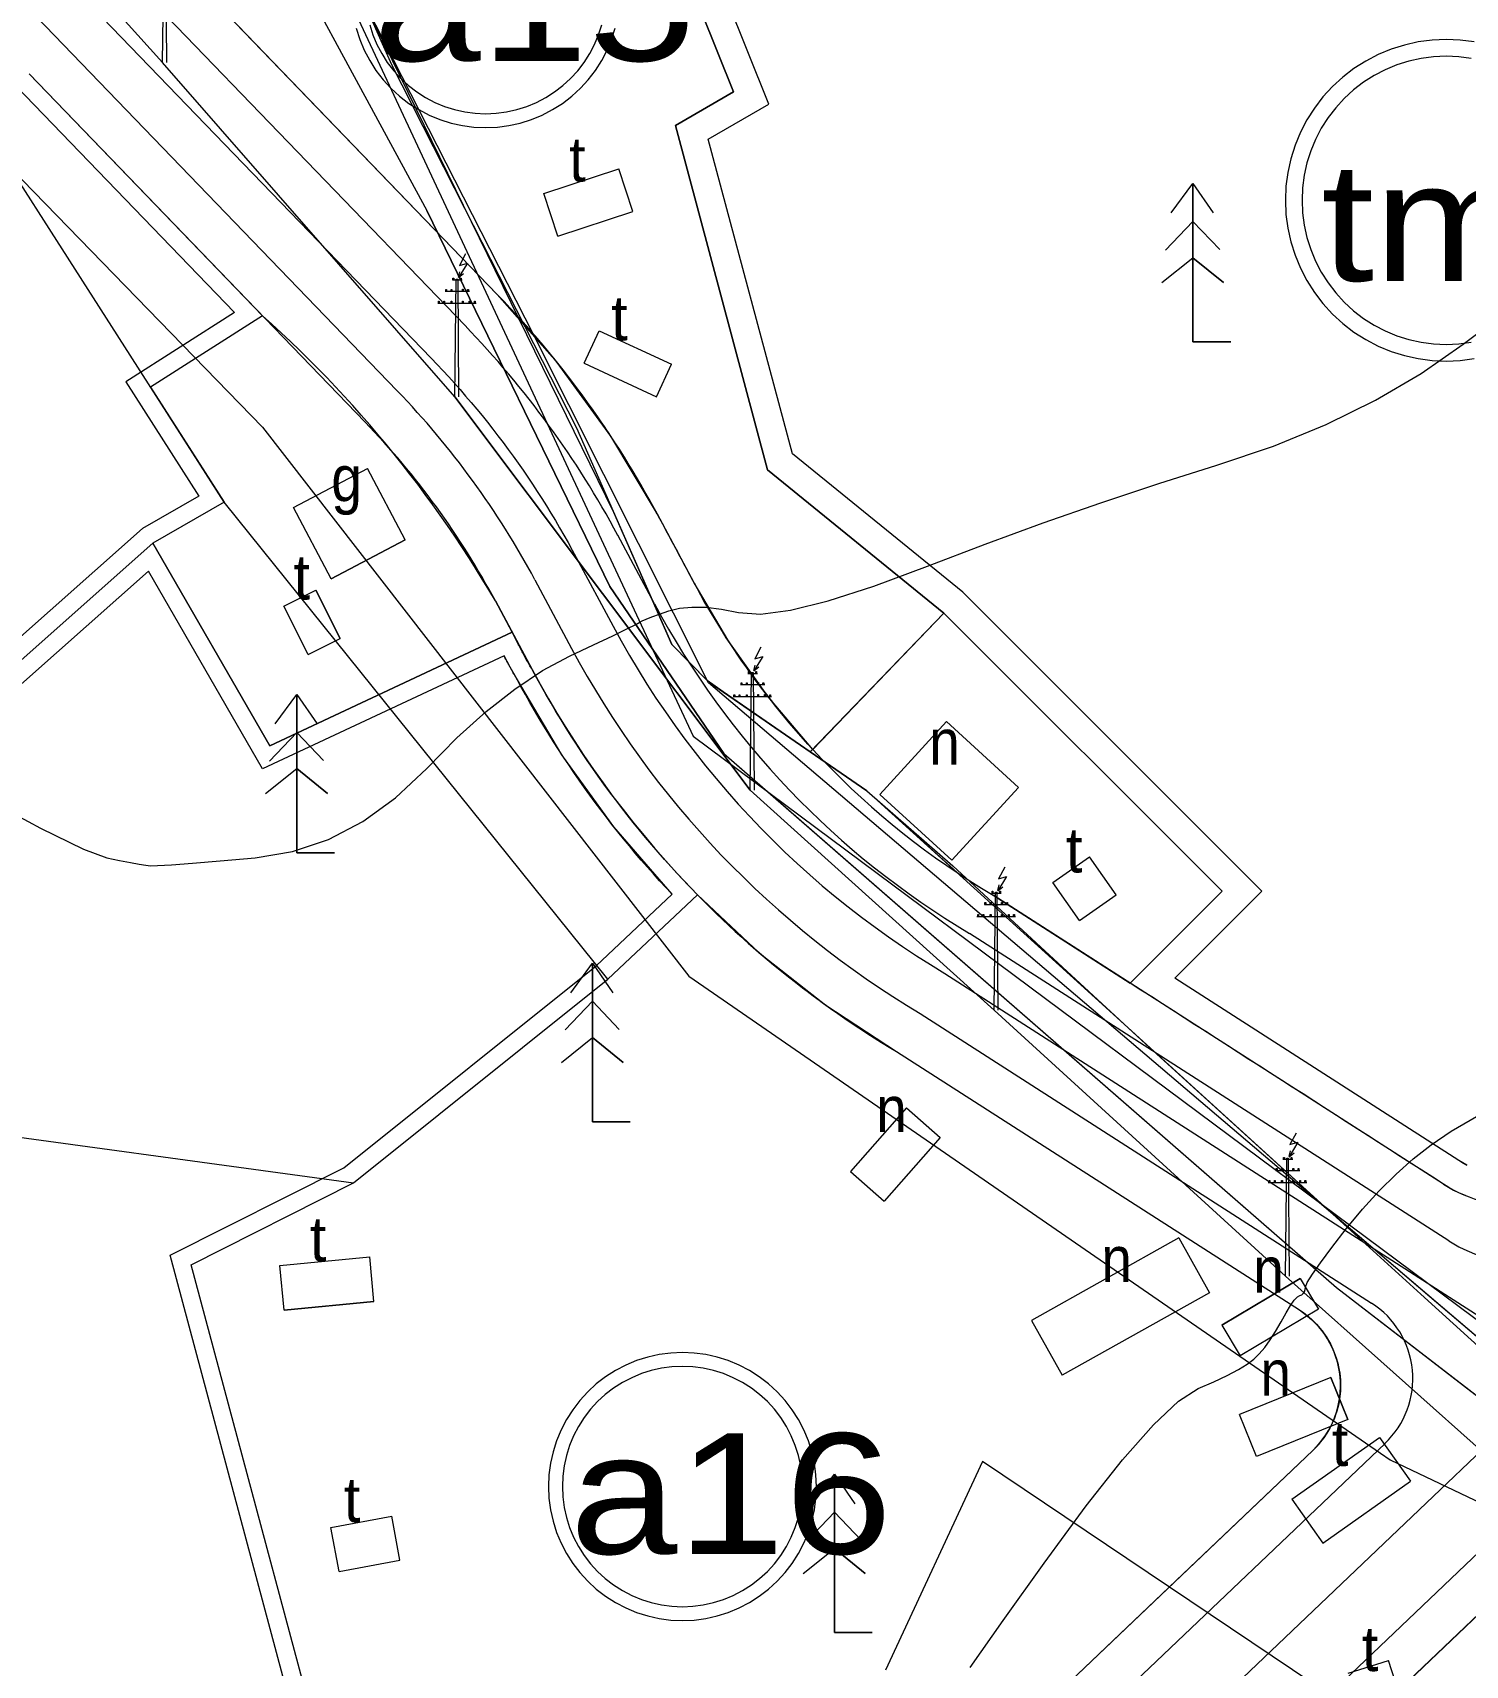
# Model space of a CAD drawing. Header units: metres. Extents: x 533049 to 537618, y 1849954 to 1852676.
# Drawn here: x 534951.5 to 535111.4, y 1851026.8 to 1851208.9 of the extents above; entities that cross this region are included whole.
import ezdxf

# ---------------------------------------------------------------- set-up
doc = ezdxf.new("R2010")
doc.units = ezdxf.units.M
doc.header["$LTSCALE"] = 2
for name, color, linetype, lineweight in [('11', 7, 'Continuous', 13), ('13', 7, 'Continuous', 13), ('20', 7, 'Continuous', 13), ('31', 7, 'Continuous', 13), ('50', 7, 'Continuous', 13), ('51', 7, 'Continuous', 13), ('52', 7, 'Continuous', 13), ('54', 7, 'Continuous', 13), ('55', 7, 'Continuous', 13), ('57', 7, 'Continuous', 13), ('6', 7, 'Continuous', 13), ('60', 7, 'Continuous', 13)]:
    doc.layers.add(name, color=color, linetype=linetype, lineweight=lineweight)

msp = doc.modelspace()

# ---------------------------------------------------------------- linework, layer by layer
at = {"layer": '11'}
for points in [[(534987.65, 1851209.41), (534988.04, 1851208.17), (534988.54, 1851206.96), (534989.14, 1851205.8), (534989.84, 1851204.7), (534990.63, 1851203.67), (534991.51, 1851202.71), (534992.48, 1851201.83), (534993.51, 1851201.03), (534994.61, 1851200.33), (534995.77, 1851199.73), (534996.97, 1851199.23), (534998.22, 1851198.84), (534999.49, 1851198.56), (535000.78, 1851198.39), (535002.08, 1851198.33), (535003.39, 1851198.39), (535004.68, 1851198.56), (535005.95, 1851198.84), (535007.2, 1851199.23), (535008.4, 1851199.73), (535009.56, 1851200.33), (535010.66, 1851201.03), (535011.69, 1851201.83), (535012.65, 1851202.71), (535013.54, 1851203.67), (535014.33, 1851204.7), (535015.03, 1851205.8), (535015.63, 1851206.96), (535016.13, 1851208.17), (535016.52, 1851209.41)], [(534989.14, 1851209.81), (534989.49, 1851208.69), (534989.94, 1851207.61), (534990.48, 1851206.58), (534991.11, 1851205.59), (534991.82, 1851204.66), (534992.61, 1851203.8), (534993.47, 1851203.01), (534994.4, 1851202.3), (534995.38, 1851201.67), (534996.42, 1851201.13), (534997.5, 1851200.68), (534998.62, 1851200.33), (534999.76, 1851200.08), (535000.92, 1851199.93), (535002.08, 1851199.88), (535003.25, 1851199.93), (535004.41, 1851200.08), (535005.55, 1851200.33), (535006.67, 1851200.68), (535007.75, 1851201.13), (535008.79, 1851201.67), (535009.77, 1851202.3), (535010.7, 1851203.01), (535011.56, 1851203.8), (535012.35, 1851204.66), (535013.06, 1851205.59), (535013.69, 1851206.58), (535014.23, 1851207.61), (535014.68, 1851208.69), (535015.03, 1851209.81)], [(535112.37, 1851207.88), (535110.82, 1851208.09), (535109.26, 1851208.16), (535107.69, 1851208.09), (535106.14, 1851207.88), (535104.61, 1851207.54), (535103.12, 1851207.07), (535101.68, 1851206.47), (535100.29, 1851205.75), (535098.97, 1851204.91), (535097.73, 1851203.96), (535096.57, 1851202.9), (535095.52, 1851201.75), (535094.56, 1851200.51), (535093.72, 1851199.19), (535093, 1851197.8), (535092.4, 1851196.35), (535091.93, 1851194.86), (535091.59, 1851193.33), (535091.39, 1851191.78), (535091.32, 1851190.22), (535091.39, 1851188.65), (535091.59, 1851187.1), (535091.93, 1851185.58), (535092.4, 1851184.08), (535093, 1851182.64), (535093.72, 1851181.25), (535094.56, 1851179.93), (535095.52, 1851178.69), (535096.57, 1851177.53), (535097.73, 1851176.48), (535098.97, 1851175.52), (535100.29, 1851174.68), (535101.68, 1851173.96), (535103.12, 1851173.36), (535104.61, 1851172.89), (535106.14, 1851172.55), (535107.69, 1851172.35), (535109.26, 1851172.28), (535110.82, 1851172.35), (535112.37, 1851172.55)], [(535112.05, 1851206.05), (535110.66, 1851206.24), (535109.26, 1851206.3), (535107.85, 1851206.24), (535106.46, 1851206.05), (535105.09, 1851205.75), (535103.76, 1851205.33), (535102.46, 1851204.79), (535101.22, 1851204.14), (535100.03, 1851203.39), (535098.92, 1851202.54), (535097.89, 1851201.59), (535096.94, 1851200.55), (535096.08, 1851199.44), (535095.33, 1851198.26), (535094.68, 1851197.01), (535094.15, 1851195.72), (535093.72, 1851194.38), (535093.42, 1851193.01), (535093.24, 1851191.62), (535093.18, 1851190.22), (535093.24, 1851188.82), (535093.42, 1851187.43), (535093.72, 1851186.06), (535094.15, 1851184.72), (535094.68, 1851183.42), (535095.33, 1851182.18), (535096.08, 1851180.99), (535096.94, 1851179.88), (535097.89, 1851178.85), (535098.92, 1851177.9), (535100.03, 1851177.04), (535101.22, 1851176.29), (535102.46, 1851175.64), (535103.76, 1851175.11), (535105.09, 1851174.68), (535106.46, 1851174.38), (535107.85, 1851174.2), (535109.26, 1851174.14), (535110.66, 1851174.2), (535112.05, 1851174.38)]]:
    msp.add_lwpolyline(points, dxfattribs=at)
for points in [[(535038.99, 1851046.71), (535038.93, 1851048.02), (535038.76, 1851049.31), (535038.48, 1851050.58), (535038.09, 1851051.83), (535037.59, 1851053.03), (535036.99, 1851054.19), (535036.28, 1851055.29), (535035.49, 1851056.32), (535034.61, 1851057.28), (535033.65, 1851058.16), (535032.61, 1851058.96), (535031.51, 1851059.66), (535030.36, 1851060.26), (535029.15, 1851060.76), (535027.91, 1851061.15), (535026.64, 1851061.43), (535025.34, 1851061.61), (535024.04, 1851061.66), (535022.74, 1851061.61), (535021.44, 1851061.43), (535020.17, 1851061.15), (535018.93, 1851060.76), (535017.72, 1851060.26), (535016.57, 1851059.66), (535015.47, 1851058.96), (535014.43, 1851058.16), (535013.47, 1851057.28), (535012.59, 1851056.32), (535011.8, 1851055.29), (535011.09, 1851054.19), (535010.49, 1851053.03), (535009.99, 1851051.83), (535009.6, 1851050.58), (535009.32, 1851049.31), (535009.15, 1851048.02), (535009.09, 1851046.71), (535009.15, 1851045.41), (535009.32, 1851044.12), (535009.6, 1851042.85), (535009.99, 1851041.6), (535010.49, 1851040.4), (535011.09, 1851039.24), (535011.8, 1851038.14), (535012.59, 1851037.11), (535013.47, 1851036.14), (535014.43, 1851035.26), (535015.47, 1851034.47), (535016.57, 1851033.77), (535017.72, 1851033.17), (535018.93, 1851032.67), (535020.17, 1851032.28), (535021.44, 1851031.99), (535022.74, 1851031.82), (535024.04, 1851031.77), (535025.34, 1851031.82), (535026.64, 1851031.99), (535027.91, 1851032.28), (535029.15, 1851032.67), (535030.36, 1851033.17), (535031.51, 1851033.77), (535032.61, 1851034.47), (535033.65, 1851035.26), (535034.61, 1851036.14), (535035.49, 1851037.11), (535036.28, 1851038.14), (535036.99, 1851039.24), (535037.59, 1851040.4), (535038.09, 1851041.6), (535038.48, 1851042.85), (535038.76, 1851044.12), (535038.93, 1851045.41)], [(535037.44, 1851046.71), (535037.39, 1851047.88), (535037.24, 1851049.04), (535036.98, 1851050.18), (535036.63, 1851051.3), (535036.19, 1851052.38), (535035.65, 1851053.41), (535035.02, 1851054.4), (535034.31, 1851055.33), (535033.52, 1851056.19), (535032.65, 1851056.98), (535031.73, 1851057.69), (535030.74, 1851058.32), (535029.7, 1851058.86), (535028.62, 1851059.31), (535027.51, 1851059.66), (535026.37, 1851059.91), (535025.21, 1851060.06), (535024.04, 1851060.11), (535022.87, 1851060.06), (535021.71, 1851059.91), (535020.57, 1851059.66), (535019.46, 1851059.31), (535018.38, 1851058.86), (535017.34, 1851058.32), (535016.35, 1851057.69), (535015.43, 1851056.98), (535014.56, 1851056.19), (535013.77, 1851055.33), (535013.06, 1851054.4), (535012.43, 1851053.41), (535011.89, 1851052.38), (535011.45, 1851051.3), (535011.1, 1851050.18), (535010.84, 1851049.04), (535010.69, 1851047.88), (535010.64, 1851046.71), (535010.69, 1851045.55), (535010.84, 1851044.39), (535011.1, 1851043.25), (535011.45, 1851042.13), (535011.89, 1851041.05), (535012.43, 1851040.01), (535013.06, 1851039.03), (535013.77, 1851038.1), (535014.56, 1851037.24), (535015.43, 1851036.45), (535016.35, 1851035.74), (535017.34, 1851035.11), (535018.38, 1851034.57), (535019.46, 1851034.12), (535020.57, 1851033.77), (535021.71, 1851033.52), (535022.87, 1851033.36), (535024.04, 1851033.31), (535025.21, 1851033.36), (535026.37, 1851033.52), (535027.51, 1851033.77), (535028.62, 1851034.12), (535029.7, 1851034.57), (535030.74, 1851035.11), (535031.73, 1851035.74), (535032.65, 1851036.45), (535033.52, 1851037.24), (535034.31, 1851038.1), (535035.02, 1851039.03), (535035.65, 1851040.01), (535036.19, 1851041.05), (535036.63, 1851042.13), (535036.98, 1851043.25), (535037.24, 1851044.39), (535037.39, 1851045.55)]]:
    msp.add_lwpolyline(points, close=True, dxfattribs=at)
at = {"layer": '13'}
for points in [[(534956.18, 1851213.87), (534996, 1851172.6), (534996.66, 1851171.91), (534997.31, 1851171.22), (534997.96, 1851170.52), (534998.59, 1851169.81), (534999.22, 1851169.1), (534999.85, 1851168.38), (535000.47, 1851167.66), (535001.08, 1851166.93), (535001.68, 1851166.19), (535002.28, 1851165.45), (535002.87, 1851164.7), (535003.45, 1851163.95), (535004.02, 1851163.19), (535004.59, 1851162.43), (535005.15, 1851161.66), (535005.7, 1851160.88), (535006.25, 1851160.1), (535006.79, 1851159.32), (535007.32, 1851158.53), (535007.84, 1851157.73), (535008.36, 1851156.93), (535008.86, 1851156.13), (535009.37, 1851155.32), (535009.86, 1851154.5), (535010.34, 1851153.68), (535010.82, 1851152.86), (535011.29, 1851152.03), (535011.75, 1851151.2), (535012.2, 1851150.36), (535016.3, 1851142.71), (535017.2, 1851141.07), (535018.13, 1851139.44), (535019.09, 1851137.84), (535020.08, 1851136.25), (535021.09, 1851134.68), (535022.14, 1851133.13), (535023.22, 1851131.6), (535024.32, 1851130.09), (535025.46, 1851128.6), (535026.62, 1851127.13), (535027.81, 1851125.69), (535029.02, 1851124.26), (535030.26, 1851122.86), (535031.53, 1851121.49), (535032.82, 1851120.14), (535034.14, 1851118.81), (535035.48, 1851117.5), (535036.85, 1851116.23), (535038.24, 1851114.97), (535039.65, 1851113.75), (535041.09, 1851112.55), (535042.55, 1851111.38), (535044.03, 1851110.23), (535045.53, 1851109.12), (535047.05, 1851108.03), (535048.59, 1851106.97), (535050.15, 1851105.94), (535051.73, 1851104.94), (535053.33, 1851103.96), (535155.56, 1851038.38)], [(534967.65, 1850912.11), (535156.65, 1851092.11)]]:
    msp.add_lwpolyline(points, dxfattribs=at)
at = {"layer": '20'}
for p, q in [((535008.58, 1851190.98), (535016.94, 1851193.71)), ((535018.49, 1851188.96), (535016.94, 1851193.71)), ((535010.13, 1851186.23), (535008.58, 1851190.98)), ((535010.13, 1851186.23), (535018.49, 1851188.96)), ((535010.13, 1851186.23), (535018.49, 1851188.96)), ((535013.06, 1851172.04), (535014.75, 1851175.67)), ((535014.75, 1851175.67), (535022.83, 1851171.92)), ((535013.06, 1851172.04), (535021.14, 1851168.29)), ((535013.06, 1851172.04), (535021.14, 1851168.29)), ((535021.14, 1851168.29), (535022.83, 1851171.92)), ((534980.65, 1851155.93), (534988.9, 1851160.3)), ((534993.11, 1851152.34), (534988.9, 1851160.3)), ((534984.86, 1851147.98), (534980.65, 1851155.93)), ((534993.11, 1851152.34), (534984.86, 1851147.98)), ((534984.86, 1851147.98), (534993.11, 1851152.34)), ((534979.56, 1851144.92), (534983.13, 1851146.71)), ((534983.13, 1851146.71), (534985.84, 1851141.32)), ((534985.84, 1851141.32), (534983.13, 1851146.71)), ((534982.26, 1851139.53), (534979.56, 1851144.92)), ((534982.26, 1851139.53), (534985.84, 1851141.32)), ((535046.07, 1851123.94), (535053.49, 1851132.06)), ((535061.54, 1851124.71), (535053.49, 1851132.06)), ((535054.12, 1851116.58), (535061.54, 1851124.71)), ((535046.07, 1851123.94), (535054.12, 1851116.58)), ((535054.12, 1851116.58), (535046.07, 1851123.94)), ((535065.37, 1851114.1), (535069.46, 1851116.97)), ((535072.44, 1851112.73), (535069.46, 1851116.97)), ((535068.34, 1851109.86), (535065.37, 1851114.1)), ((535068.34, 1851109.86), (535065.37, 1851114.1)), ((535068.34, 1851109.86), (535072.44, 1851112.73)), ((535049.06, 1851088.95), (535042.81, 1851081.88)), ((535049.06, 1851088.95), (535042.81, 1851081.88)), ((535049.06, 1851088.95), (535052.81, 1851085.64)), ((535052.81, 1851085.64), (535046.56, 1851078.57)), ((535042.81, 1851081.88), (535046.56, 1851078.57)), ((535079.44, 1851074.45), (535063, 1851065.25)), ((535079.44, 1851074.45), (535063, 1851065.25)), ((535079.44, 1851074.45), (535082.86, 1851068.34)), ((534979.12, 1851071.37), (534989.15, 1851072.33)), ((534989.62, 1851067.35), (534989.15, 1851072.33)), ((534979.6, 1851066.4), (534979.12, 1851071.37)), ((535082.86, 1851068.34), (535066.42, 1851059.14)), ((535084.22, 1851064.71), (535092.97, 1851069.93)), ((535092.97, 1851069.93), (535084.22, 1851064.71)), ((535092.97, 1851069.93), (535095.02, 1851066.49)), ((535095.02, 1851066.49), (535086.27, 1851061.28)), ((535063, 1851065.25), (535066.42, 1851059.14)), ((535084.22, 1851064.71), (535086.27, 1851061.28)), ((535096.4, 1851058.88), (535086.21, 1851054.76)), ((535088.1, 1851050.07), (535086.21, 1851054.76)), ((535098.3, 1851054.19), (535088.1, 1851050.07)), ((534984.82, 1851042.15), (534991.61, 1851043.4)), ((534985.73, 1851037.23), (534984.82, 1851042.15))]:
    msp.add_line(p, q, dxfattribs=at)
for points in [[(534989.62, 1851067.35), (534979.6, 1851066.4), (534989.62, 1851067.35)], [(535096.4, 1851058.88), (535098.3, 1851054.19), (535096.4, 1851058.88)], [(534985.73, 1851037.23), (534992.52, 1851038.49), (534991.61, 1851043.4)]]:
    msp.add_lwpolyline(points, dxfattribs=at)
at = {"layer": '31'}
for points in [[(535021.49, 1851114.3), (535020.8, 1851115.07), (535020.12, 1851115.84), (535019.44, 1851116.61), (535018.78, 1851117.39), (535018.12, 1851118.18), (535017.46, 1851118.97), (535016.82, 1851119.77), (535016.18, 1851120.58), (535015.55, 1851121.39), (535014.93, 1851122.2), (535014.31, 1851123.02), (535013.7, 1851123.85), (535013.1, 1851124.68), (535012.51, 1851125.52), (535011.92, 1851126.37), (535011.35, 1851127.22), (535010.78, 1851128.07), (535010.22, 1851128.93), (535009.66, 1851129.8), (535009.12, 1851130.67), (535008.58, 1851131.54), (535008.05, 1851132.42), (535007.53, 1851133.31), (535007.01, 1851134.19), (535006.51, 1851135.09), (535006.01, 1851135.99), (535005.52, 1851136.89), (535005.47, 1851136.98), (535005.42, 1851137.06), (535005.37, 1851137.15), (535005.32, 1851137.23), (535005.27, 1851137.32), (535005.22, 1851137.4), (535005.17, 1851137.49), (535005.13, 1851137.57), (535005.08, 1851137.66), (535005.03, 1851137.74), (535004.98, 1851137.83), (535004.93, 1851137.92), (535004.88, 1851138), (535004.84, 1851138.09), (535004.79, 1851138.17), (535004.74, 1851138.26), (535004.69, 1851138.35), (535004.65, 1851138.43), (535004.6, 1851138.52), (535004.55, 1851138.6), (535004.5, 1851138.69), (535004.46, 1851138.78), (535004.41, 1851138.86), (535004.36, 1851138.95), (535004.32, 1851139.04), (535004.27, 1851139.12), (535004.22, 1851139.21), (535004.18, 1851139.3), (535004.13, 1851139.39), (534977.19, 1851126.77), (534964.45, 1851148.83), (534919.71, 1851109.15)], [(534985.11, 1851004.43), (534966.86, 1851072.51), (534986.25, 1851082.27), (535014.42, 1851104.82), (535022.88, 1851112.8), (535016.39, 1851120.31), (535010.59, 1851128.36), (535005.52, 1851136.89), (535004.81, 1851138.13), (535004.13, 1851139.39), (534977.19, 1851126.77), (534964.45, 1851148.83), (534919.71, 1851109.15)], [(534985.11, 1851004.43), (534966.86, 1851072.51), (534986.25, 1851082.27), (535014.42, 1851104.82), (535022.88, 1851112.8), (535022.18, 1851113.55), (535021.49, 1851114.3)]]:
    msp.add_lwpolyline(points, dxfattribs=at)
at = {"layer": '50'}
msp.add_lwpolyline([(536135.62, 1851789.73), (535515.36, 1851926.72), (535258.49, 1851965.9), (535022.43, 1852017.88), (534680.94, 1852158.74), (534430.49, 1852265.01), (534355.97, 1852086.41), (534346.15, 1851984.65), (534462.32, 1851750.84), (534498.61, 1851623.52), (534531.69, 1851526.54), (534597.01, 1851432.26), (534785.89, 1851296.54), (534919.76, 1851224.01), (534977.19, 1851164.91), (535024.77, 1851103.67), (535103, 1851049.68), (535187.68, 1851009.38), (535275.89, 1851002.01), (535384.77, 1851022.15), (535615.7, 1851282.83), (535719.73, 1851373.89), (535864.09, 1851423.05), (536000.84, 1851463.59)], dxfattribs=at)
at = {"layer": '51'}
msp.add_lwpolyline([(534949.69, 1851202.95), (534974.05, 1851177.71), (534961.93, 1851169.95), (534970.08, 1851157.22), (534963.78, 1851153.59), (534916.88, 1851111.99)], dxfattribs=at)
msp.add_lwpolyline([(534949.69, 1851202.95), (534974.05, 1851177.71), (534961.93, 1851169.95), (534970.08, 1851157.22), (534963.78, 1851153.59), (534916.88, 1851111.99)], dxfattribs=at)
at = {"layer": '52'}
for points in [[(535015.47, 1851237.92), (535029.75, 1851202.31), (535023.26, 1851198.56), (535033.55, 1851160.14), (535053.22, 1851144.17), (535038.58, 1851128.96), (535033.64, 1851134.77), (535029.22, 1851140.98), (535025.34, 1851147.54), (535021.24, 1851155.2), (535016.05, 1851163.91), (535010.08, 1851172.11), (535003.38, 1851179.72), (534964, 1851220.53)], [(534987.56, 1851003.02), (534969.22, 1851071.46), (534987.34, 1851080.58), (535015.73, 1851103.31), (535025.73, 1851112.73), (535032.62, 1851106.27), (535040.04, 1851100.43), (535047.94, 1851095.25), (535092.88, 1851066.41), (535093.58, 1851065.92), (535094.24, 1851065.36), (535094.85, 1851064.75), (535095.41, 1851064.09), (535095.9, 1851063.39), (535096.34, 1851062.64), (535096.7, 1851061.86), (535097, 1851061.05), (535097.23, 1851060.22), (535097.38, 1851059.37), (535097.47, 1851058.52), (535097.47, 1851057.66), (535097.41, 1851056.8), (535097.27, 1851055.95), (535097.06, 1851055.11), (535096.77, 1851054.3), (535096.42, 1851053.51), (535096, 1851052.76), (535095.52, 1851052.04), (535094.97, 1851051.37), (535094.38, 1851050.75), (535078.35, 1851035.49), (534984.17, 1850945.79)]]:
    msp.add_lwpolyline(points, dxfattribs=at)
for points in [[(534972.89, 1851156.54), (534964.95, 1851151.96), (534978, 1851129.36), (535005.04, 1851142.02), (535003.17, 1851145.52), (535002.44, 1851146.75), (535001.71, 1851147.96), (535000.96, 1851149.17), (535000.19, 1851150.37), (534999.42, 1851151.57), (534998.63, 1851152.75), (534997.83, 1851153.92), (534997.01, 1851155.09), (534996.19, 1851156.25), (534995.35, 1851157.4), (534994.5, 1851158.54), (534993.63, 1851159.67), (534992.76, 1851160.79), (534991.87, 1851161.9), (534990.97, 1851163), (534990.06, 1851164.09), (534989.14, 1851165.17), (534988.2, 1851166.25), (534987.26, 1851167.31), (534986.3, 1851168.36), (534985.33, 1851169.4), (534984.35, 1851170.43), (534983.36, 1851171.45), (534982.36, 1851172.46), (534981.34, 1851173.46), (534980.32, 1851174.45), (534979.28, 1851175.42), (534978.24, 1851176.39), (534977.18, 1851177.34), (534964.69, 1851169.35)], [(535058.72, 1851112.69), (535074, 1851102.88), (535084.25, 1851113.14), (535053.22, 1851144.17), (535038.31, 1851128.68), (535044.63, 1851124.34), (535054.68, 1851115.22), (535056.68, 1851113.93)], [(535150.92, 1851029.18), (535162.66, 1851024.93), (535174.55, 1851021.12), (535172.12, 1851000.4), (535123.08, 1850957), (535089.01, 1850949.25), (535074.76, 1850996.17), (535117.59, 1851036.96), (535118.6, 1851037.83), (535119.67, 1851038.62), (535120.82, 1851039.3), (535122.01, 1851039.88), (535123.26, 1851040.35), (535124.54, 1851040.71), (535125.85, 1851040.95), (535127.17, 1851041.08), (535128.51, 1851041.09), (535129.83, 1851040.98), (535131.14, 1851040.75), (535132.43, 1851040.41), (535133.68, 1851039.95), (535134.89, 1851039.39), (535136.04, 1851038.72)]]:
    msp.add_lwpolyline(points, close=True, dxfattribs=at)
at = {"layer": '54'}
for p, q in [((534999.78, 1851176.25), (534958.06, 1851219.48)), ((534951.93, 1851210.71), (534992.22, 1851168.96)), ((535020.93, 1851145.18), (535016.83, 1851152.84)), ((535007.57, 1851147.88), (535011.67, 1851140.23)), ((535109.57, 1851074.12), (535056.09, 1851108.43)), ((535050.57, 1851099.5), (535100.94, 1851067.18)), ((534962.41, 1850918.16), (535102.44, 1851051.52)), ((534972.89, 1850906.05), (535116.99, 1851043.29))]:
    msp.add_line(p, q, dxfattribs=at)
for centre, radius, start, end in [((534924.04, 1851103.16), 105.25, 28.1625, 43.9779), ((534924.04, 1851103.16), 94.75, 28.1625, 43.9779), ((535104.46, 1851189.9), 94.75, 208.1625, 239.3014), ((535104.46, 1851189.9), 105.25, 208.1625, 239.1998), ((535117.67, 1851086.74), 15, 237.3167, 313.6028), ((535095.54, 1851058.76), 10, 313.6028, 57.3167)]:
    msp.add_arc(centre, radius, start, end, dxfattribs=at)
at = {"layer": '55'}
for p, q in [((535003.38, 1851179.72), (534964, 1851220.53)), ((534951.13, 1851204.34), (534988.63, 1851165.48)), ((535025.34, 1851147.54), (535021.24, 1851155.2)), ((535003.17, 1851145.52), (535007.26, 1851137.87)), ((535108.96, 1851080.45), (535058.72, 1851112.69)), ((535047.94, 1851095.25), (535092.88, 1851066.41)), ((534959.13, 1850921.95), (535094.38, 1851050.75)), ((534976.17, 1850902.27), (535117.59, 1851036.96))]:
    msp.add_line(p, q, dxfattribs=at)
for centre, radius, start, end in [((534924.04, 1851103.16), 110.25, 28.1625, 43.9779), ((534924.04, 1851103.16), 89.75, 28.1625, 43.9779), ((535104.46, 1851189.9), 89.75, 208.1625, 239.3559), ((535104.46, 1851189.9), 110.25, 208.1625, 239.1566), ((535117.07, 1851093.07), 15, 237.3167, 313.6028), ((535087.48, 1851057.99), 10, 313.6028, 57.3167)]:
    msp.add_arc(centre, radius, start, end, dxfattribs=at)
at = {"layer": '57'}
for p, q in [((534966.03, 1851205.59), (534930.77, 1851244.81)), ((535008.58, 1851190.98), (535016.94, 1851193.71)), ((535018.49, 1851188.96), (535016.94, 1851193.71)), ((535081.01, 1851192.09), (535081.01, 1851174.42)), ((535010.13, 1851186.23), (535008.58, 1851190.98)), ((535010.13, 1851186.23), (535018.49, 1851188.96)), ((535010.13, 1851186.23), (535018.49, 1851188.96)), ((535077.95, 1851184.65), (535081.01, 1851187.85)), ((535083.99, 1851184.72), (535081.01, 1851187.85)), ((535077.53, 1851181.03), (535081.01, 1851183.81)), ((535084.42, 1851181.03), (535081.01, 1851183.81)), ((534998.37, 1851181.33), (534999.45, 1851181.33)), ((534999.06, 1851181.64), (534999.21, 1851182.25)), ((534997.56, 1851180.08), (535000.27, 1851180.08)), ((534996.74, 1851178.75), (535001.02, 1851178.75)), ((535026.94, 1851136.38), (535007.47, 1851175.16)), ((535013.06, 1851172.04), (535014.75, 1851175.67)), ((535014.75, 1851175.67), (535022.83, 1851171.92)), ((535081.01, 1851174.42), (535085.22, 1851174.42)), ((535013.06, 1851172.04), (535021.14, 1851168.29)), ((535013.06, 1851172.04), (535021.14, 1851168.29)), ((535021.14, 1851168.29), (535022.83, 1851171.92)), ((534998.64, 1851168.28), (535031.6, 1851124.39)), ((534980.65, 1851155.93), (534988.9, 1851160.3)), ((534993.11, 1851152.34), (534988.9, 1851160.3)), ((534984.86, 1851147.98), (534980.65, 1851155.93)), ((534993.11, 1851152.34), (534984.86, 1851147.98)), ((534984.86, 1851147.98), (534993.11, 1851152.34)), ((534979.56, 1851144.92), (534983.13, 1851146.71)), ((534983.13, 1851146.71), (534985.84, 1851141.32)), ((534985.84, 1851141.32), (534983.13, 1851146.71)), ((534982.26, 1851139.53), (534979.56, 1851144.92)), ((534982.26, 1851139.53), (534985.84, 1851141.32)), ((535031.33, 1851137.44), (535032.41, 1851137.44)), ((535032.02, 1851137.76), (535032.17, 1851138.37)), ((535030.52, 1851136.2), (535033.23, 1851136.2)), ((534981.01, 1851135.09), (534981.01, 1851117.42)), ((535029.7, 1851134.86), (535033.98, 1851134.86)), ((535046.07, 1851123.94), (535053.49, 1851132.06)), ((535061.54, 1851124.71), (535053.49, 1851132.06)), ((534977.95, 1851127.65), (534981.01, 1851130.85)), ((534983.99, 1851127.72), (534981.01, 1851130.85)), ((534977.53, 1851124.03), (534981.01, 1851126.81)), ((534984.42, 1851124.03), (534981.01, 1851126.81)), ((535054.12, 1851116.58), (535061.54, 1851124.71)), ((535046.07, 1851123.94), (535054.12, 1851116.58)), ((535054.12, 1851116.58), (535046.07, 1851123.94)), ((534981.01, 1851117.42), (534985.22, 1851117.42)), ((535065.37, 1851114.1), (535069.46, 1851116.97)), ((535072.44, 1851112.73), (535069.46, 1851116.97)), ((535059.23, 1851113.22), (535059.38, 1851113.83)), ((535068.34, 1851109.86), (535065.37, 1851114.1)), ((535068.34, 1851109.86), (535065.37, 1851114.1)), ((535058.54, 1851112.91), (535059.62, 1851112.91)), ((535068.34, 1851109.86), (535072.44, 1851112.73)), ((535056.91, 1851110.33), (535061.19, 1851110.33)), ((535057.73, 1851111.66), (535060.44, 1851111.66)), ((535014.01, 1851105.09), (535014.01, 1851087.42)), ((535010.95, 1851097.65), (535014.01, 1851100.85)), ((535016.99, 1851097.72), (535014.01, 1851100.85)), ((535091.32, 1851070.18), (535058.81, 1851099.86)), ((535010.53, 1851094.03), (535014.01, 1851096.81)), ((535017.42, 1851094.03), (535014.01, 1851096.81)), ((535049.06, 1851088.95), (535042.81, 1851081.88)), ((535049.06, 1851088.95), (535042.81, 1851081.88)), ((535049.06, 1851088.95), (535052.81, 1851085.64)), ((535014.01, 1851087.42), (535018.22, 1851087.42)), ((535052.81, 1851085.64), (535046.56, 1851078.57)), ((535091.05, 1851083.23), (535092.14, 1851083.23)), ((535091.74, 1851083.55), (535091.89, 1851084.16)), ((535042.81, 1851081.88), (535046.56, 1851078.57)), ((535090.24, 1851081.99), (535092.95, 1851081.99)), ((535089.42, 1851080.65), (535093.7, 1851080.65)), ((535079.44, 1851074.45), (535063, 1851065.25)), ((535079.44, 1851074.45), (535063, 1851065.25)), ((535079.44, 1851074.45), (535082.86, 1851068.34)), ((534979.12, 1851071.37), (534989.15, 1851072.33)), ((534989.62, 1851067.35), (534989.15, 1851072.33)), ((534979.6, 1851066.4), (534979.12, 1851071.37)), ((535091.32, 1851070.18), (535119.86, 1851044.73)), ((535082.86, 1851068.34), (535066.42, 1851059.14)), ((535084.22, 1851064.71), (535092.97, 1851069.93)), ((535092.97, 1851069.93), (535084.22, 1851064.71)), ((535092.97, 1851069.93), (535095.02, 1851066.49)), ((535097.02, 1851068.93), (535125.37, 1851047.07)), ((535095.02, 1851066.49), (535086.27, 1851061.28)), ((535063, 1851065.25), (535066.42, 1851059.14)), ((535084.22, 1851064.71), (535086.27, 1851061.28)), ((535096.4, 1851058.88), (535086.21, 1851054.76)), ((535096.4, 1851058.88), (535098.3, 1851054.19)), ((535098.3, 1851054.19), (535096.4, 1851058.88)), ((535088.1, 1851050.07), (535086.21, 1851054.76)), ((535098.3, 1851054.19), (535088.1, 1851050.07)), ((535092.05, 1851045.3), (535101.82, 1851052.2)), ((535092.05, 1851045.3), (535101.82, 1851052.2)), ((535101.82, 1851052.2), (535105.28, 1851047.3)), ((535041.01, 1851048.09), (535041.01, 1851030.42)), ((535095.52, 1851040.4), (535105.28, 1851047.3)), ((535092.05, 1851045.3), (535095.52, 1851040.4)), ((534984.82, 1851042.15), (534991.61, 1851043.4)), ((535037.95, 1851040.65), (535041.01, 1851043.85)), ((535043.99, 1851040.72), (535041.01, 1851043.85)), ((534985.73, 1851037.23), (534984.82, 1851042.15)), ((535037.53, 1851037.03), (535041.01, 1851039.81)), ((535044.42, 1851037.03), (535041.01, 1851039.81)), ((535041.01, 1851030.42), (535045.22, 1851030.42)), ((535098.34, 1851025.89), (535102.84, 1851027.32)), ((535104.35, 1851022.55), (535102.84, 1851027.32))]:
    msp.add_line(p, q, dxfattribs=at)
for points in [[(534435.02, 1852302.37), (534325.71, 1852049.19), (534353.83, 1851932.14), (534451.75, 1851760.49), (534494.45, 1851609.32), (534521.83, 1851454.44), (534874.05, 1851297.73), (534980, 1851227.29), (535025.24, 1851130.42), (535137.95, 1851046.53), (535351.89, 1851022.3), (535580.63, 1851242.44), (535635.17, 1851288.02), (535713.4, 1851370.26), (536002.39, 1851411.84), (536158.13, 1851571.22), (536125.74, 1851798.92), (536134.24, 1851845.92), (534499.3, 1852312.5)], [(534998.43, 1851181.34), (534998.43, 1851181.54), (534998.52, 1851181.54), (534998.52, 1851181.34)], [(534999.27, 1851181.34), (534999.27, 1851181.54), (534999.36, 1851181.54), (534999.36, 1851181.34)], [(534997.63, 1851180.08), (534997.63, 1851180.28), (534997.72, 1851180.28), (534997.72, 1851180.08)], [(534998.22, 1851180.08), (534998.22, 1851180.28), (534998.31, 1851180.28), (534998.31, 1851180.08)], [(534999.48, 1851180.09), (534999.48, 1851180.29), (534999.57, 1851180.29), (534999.57, 1851180.09)], [(535000.07, 1851180.08), (535000.07, 1851180.28), (535000.16, 1851180.28), (535000.16, 1851180.08)], [(534996.82, 1851178.75), (534996.82, 1851178.95), (534996.91, 1851178.95), (534996.91, 1851178.75)], [(534997.41, 1851178.75), (534997.41, 1851178.95), (534997.5, 1851178.95), (534997.5, 1851178.75)], [(534998.22, 1851178.75), (534998.22, 1851178.95), (534998.31, 1851178.95), (534998.31, 1851178.75)], [(534999.48, 1851178.76), (534999.48, 1851178.96), (534999.57, 1851178.96), (534999.57, 1851178.76)], [(535000.24, 1851178.76), (535000.24, 1851178.96), (535000.33, 1851178.96), (535000.33, 1851178.76)], [(535000.83, 1851178.75), (535000.83, 1851178.95), (535000.92, 1851178.95), (535000.92, 1851178.75)], [(535031.4, 1851137.45), (535031.4, 1851137.65), (535031.48, 1851137.65), (535031.48, 1851137.45)], [(535032.23, 1851137.45), (535032.23, 1851137.65), (535032.32, 1851137.65), (535032.32, 1851137.45)], [(535030.59, 1851136.19), (535030.59, 1851136.39), (535030.68, 1851136.39), (535030.68, 1851136.19)], [(535031.18, 1851136.19), (535031.18, 1851136.39), (535031.27, 1851136.39), (535031.27, 1851136.19)], [(535032.44, 1851136.21), (535032.44, 1851136.41), (535032.53, 1851136.41), (535032.53, 1851136.21)], [(535033.03, 1851136.19), (535033.03, 1851136.39), (535033.12, 1851136.39), (535033.12, 1851136.19)], [(535029.78, 1851134.86), (535029.78, 1851135.06), (535029.87, 1851135.06), (535029.87, 1851134.86)], [(535030.37, 1851134.86), (535030.37, 1851135.06), (535030.46, 1851135.06), (535030.46, 1851134.86)], [(535031.18, 1851134.86), (535031.18, 1851135.06), (535031.27, 1851135.06), (535031.27, 1851134.86)], [(535032.44, 1851134.87), (535032.44, 1851135.07), (535032.53, 1851135.07), (535032.53, 1851134.87)], [(535033.2, 1851134.87), (535033.2, 1851135.07), (535033.29, 1851135.07), (535033.29, 1851134.87)], [(535033.79, 1851134.86), (535033.79, 1851135.06), (535033.88, 1851135.06), (535033.88, 1851134.86)], [(535058.61, 1851112.92), (535058.61, 1851113.12), (535058.69, 1851113.12), (535058.69, 1851112.92)], [(535059.44, 1851112.92), (535059.44, 1851113.12), (535059.53, 1851113.12), (535059.53, 1851112.92)], [(535056.99, 1851110.33), (535056.99, 1851110.53), (535057.08, 1851110.53), (535057.08, 1851110.33)], [(535057.58, 1851110.33), (535057.58, 1851110.53), (535057.67, 1851110.53), (535057.67, 1851110.33)], [(535057.8, 1851111.66), (535057.8, 1851111.86), (535057.89, 1851111.86), (535057.89, 1851111.66)], [(535058.39, 1851111.66), (535058.39, 1851111.86), (535058.48, 1851111.86), (535058.48, 1851111.66)], [(535058.39, 1851110.33), (535058.39, 1851110.53), (535058.48, 1851110.53), (535058.48, 1851110.33)], [(535059.65, 1851111.67), (535059.65, 1851111.87), (535059.74, 1851111.87), (535059.74, 1851111.67)], [(535059.65, 1851110.34), (535059.65, 1851110.54), (535059.74, 1851110.54), (535059.74, 1851110.34)], [(535060.24, 1851111.66), (535060.24, 1851111.86), (535060.33, 1851111.86), (535060.33, 1851111.66)], [(535060.41, 1851110.34), (535060.41, 1851110.54), (535060.5, 1851110.54), (535060.5, 1851110.34)], [(535061, 1851110.33), (535061, 1851110.53), (535061.09, 1851110.53), (535061.09, 1851110.33)], [(535091.12, 1851083.24), (535091.12, 1851083.44), (535091.21, 1851083.44), (535091.21, 1851083.24)], [(535091.95, 1851083.24), (535091.95, 1851083.44), (535092.04, 1851083.44), (535092.04, 1851083.24)], [(535090.31, 1851081.99), (535090.31, 1851082.19), (535090.4, 1851082.19), (535090.4, 1851081.99)], [(535090.9, 1851081.99), (535090.9, 1851082.19), (535090.99, 1851082.19), (535090.99, 1851081.99)], [(535092.16, 1851082), (535092.16, 1851082.2), (535092.25, 1851082.2), (535092.25, 1851082)], [(535092.75, 1851081.99), (535092.75, 1851082.19), (535092.84, 1851082.19), (535092.84, 1851081.99)], [(535089.5, 1851080.65), (535089.5, 1851080.85), (535089.59, 1851080.85), (535089.59, 1851080.65)], [(535090.09, 1851080.65), (535090.09, 1851080.85), (535090.18, 1851080.85), (535090.18, 1851080.65)], [(535090.9, 1851080.65), (535090.9, 1851080.85), (535090.99, 1851080.85), (535090.99, 1851080.65)], [(535092.16, 1851080.66), (535092.16, 1851080.86), (535092.25, 1851080.86), (535092.25, 1851080.66)], [(535092.92, 1851080.66), (535092.92, 1851080.86), (535093.01, 1851080.86), (535093.01, 1851080.66)], [(535093.51, 1851080.65), (535093.51, 1851080.85), (535093.6, 1851080.85), (535093.6, 1851080.65)]]:
    msp.add_lwpolyline(points, close=True, dxfattribs=at)
for points in [[(534799.93, 1851258.77), (534813.95, 1851259.54), (534834.05, 1851266.63), (534841.72, 1851272.14), (534849.39, 1851277.65), (534860.15, 1851285.81), (534866.13, 1851290.34), (534886.44, 1851288.51), (534915.17, 1851276.39), (534941.28, 1851257.6), (534974.04, 1851228.67), (534995.5, 1851189.06), (535015.94, 1851147.12), (535028.65, 1851128.5), (535035.83, 1851122.25), (535097.02, 1851068.93), (535125.37, 1851047.07)], [(534874.81, 1850936.33), (534917.14, 1851059.31), (534938.82, 1851087.22), (534987.34, 1851080.58), (535015.73, 1851103.31), (534972.89, 1851156.54), (534930.56, 1851222.68), (534879.46, 1851260.4), (534806.16, 1851208.99)], [(534955.71, 1851252.33), (534955.02, 1851251.23), (534959.89, 1851247.13), (534963.22, 1851244.73), (534980, 1851227.29), (534987.88, 1851213.68), (534991.59, 1851205.36), (534999.74, 1851189.34), (535012.22, 1851164.82), (535022.86, 1851140.66), (535026.95, 1851136.51), (535044.63, 1851124.34)], [(534974.04, 1851228.67), (534995.5, 1851189.06), (535015.94, 1851147.12), (535028.65, 1851128.5)], [(535026.94, 1851136.38), (535007.47, 1851175.16), (534981.01, 1851227.09)], [(534966.03, 1851205.59), (534966.19, 1851218.75), (534966.36, 1851218.75), (534966.46, 1851205.59)], [(535119.36, 1851057.76), (535107.45, 1851067.89), (535096.56, 1851077.16), (535071.29, 1851100.17), (535044.63, 1851124.34), (535038.31, 1851128.68), (535028.57, 1851135.39), (535026.81, 1851136.65), (535022.86, 1851140.66), (535016.38, 1851155.38), (534988.15, 1851213.07)], [(535031.6, 1851124.39), (534998.64, 1851168.28), (534966.03, 1851205.59)], [(535078.59, 1851188.8), (535081.01, 1851192.09), (535083.28, 1851188.8)], [(535078.59, 1851188.8), (535081.01, 1851192.09), (535083.28, 1851188.8)], [(535085.22, 1851174.42), (535081.01, 1851174.42), (535081.01, 1851192.09)], [(535028.65, 1851128.5), (535015.94, 1851147.12), (534995.5, 1851189.06)], [(535077.95, 1851184.65), (535081.01, 1851187.85), (535083.99, 1851184.72)], [(534999.83, 1851184.24), (534999.15, 1851182.95), (535000.04, 1851183.21), (534999.06, 1851181.6), (534999.61, 1851182.05)], [(535077.53, 1851181.03), (535081.01, 1851183.81), (535084.42, 1851181.03)], [(534998.64, 1851168.28), (534998.79, 1851181.43), (534998.97, 1851181.43), (534999.07, 1851168.28)], [(534976.36, 1851116.86), (534980.54, 1851117.56), (534984.55, 1851118.91), (534988.39, 1851120.91), (534992.04, 1851123.55), (534995.53, 1851126.84), (534998.88, 1851130.24), (535002.15, 1851133.18), (535005.33, 1851135.69), (535008.43, 1851137.75), (535011.44, 1851139.36), (535014.13, 1851140.62), (535016.26, 1851141.63), (535017.83, 1851142.39), (535018.84, 1851142.89), (535019.28, 1851143.14), (535019.55, 1851143.29), (535020, 1851143.49), (535020.64, 1851143.75), (535021.48, 1851144.05), (535022.51, 1851144.41), (535023.72, 1851144.71), (535025.1, 1851144.84), (535026.66, 1851144.81), (535028.4, 1851144.6), (535030.31, 1851144.22), (535032.76, 1851144.06), (535036.09, 1851144.49), (535040.3, 1851145.53), (535045.41, 1851147.16), (535051.39, 1851149.39), (535057.83, 1851151.86), (535064.28, 1851154.22), (535070.73, 1851156.48), (535077.2, 1851158.62), (535083.69, 1851160.66), (535089.98, 1851162.79), (535095.87, 1851165.2), (535101.36, 1851167.9), (535106.46, 1851170.88), (535111.16, 1851174.15), (535115.51, 1851177.42)], [(535032.79, 1851140.36), (535032.11, 1851139.06), (535033, 1851139.33), (535032.02, 1851137.72), (535032.58, 1851138.16)], [(535031.6, 1851124.39), (535031.76, 1851137.55), (535031.93, 1851137.55), (535032.03, 1851124.39)], [(535204.73, 1851032.08), (535148.88, 1851042.35), (535119.36, 1851057.76), (535026.94, 1851136.38)], [(534978.59, 1851131.8), (534981.01, 1851135.09), (534983.28, 1851131.8)], [(534978.59, 1851131.8), (534981.01, 1851135.09), (534983.28, 1851131.8)], [(534985.22, 1851117.42), (534981.01, 1851117.42), (534981.01, 1851135.09)], [(534977.95, 1851127.65), (534981.01, 1851130.85), (534983.99, 1851127.72)], [(535028.65, 1851128.5), (535097.02, 1851068.93), (535125.37, 1851047.07), (535154.2, 1851034.39), (535197.42, 1851029.21)], [(534977.53, 1851124.03), (534981.01, 1851126.81), (534984.42, 1851124.03)], [(534945.49, 1851123.87), (534952.42, 1851120.18), (534957.19, 1851117.84), (534959.81, 1851116.85), (534961.24, 1851116.56), (534962.44, 1851116.33), (534963.41, 1851116.15), (534964.15, 1851116.03), (534964.67, 1851115.98), (534965.46, 1851115.99), (534967.02, 1851116.08), (534969.36, 1851116.26), (534972.47, 1851116.52), (534976.36, 1851116.86)], [(535031.6, 1851124.39), (535058.81, 1851099.86), (535091.32, 1851070.18)], [(535044.63, 1851124.34), (535054.21, 1851115.95), (535075.74, 1851096.06), (535106.45, 1851068.18), (535125.3, 1851051.07), (535150.6, 1851042), (535164.31, 1851038.94), (535194.81, 1851035.8), (535223.83, 1851028.55), (535261.07, 1851019.7)], [(535060, 1851115.82), (535059.32, 1851114.53), (535060.21, 1851114.79), (535059.23, 1851113.18), (535059.79, 1851113.63)], [(535058.81, 1851099.86), (535058.97, 1851113.01), (535059.14, 1851113.01), (535059.24, 1851099.86)], [(535011.59, 1851101.8), (535014.01, 1851105.09), (535016.28, 1851101.8)], [(535011.59, 1851101.8), (535014.01, 1851105.09), (535016.28, 1851101.8)], [(535018.22, 1851087.42), (535014.01, 1851087.42), (535014.01, 1851105.09)], [(535010.95, 1851097.65), (535014.01, 1851100.85), (535016.99, 1851097.72)], [(535010.53, 1851094.03), (535014.01, 1851096.81), (535017.42, 1851094.03)], [(535056.16, 1851026.54), (535059.84, 1851031.76), (535064.4, 1851038.17), (535069.09, 1851044.56), (535073.15, 1851049.7), (535076.59, 1851053.6), (535079.41, 1851056.25), (535081.6, 1851057.65), (535083.35, 1851058.4), (535084.84, 1851059.1), (535086.09, 1851059.76), (535087.07, 1851060.37), (535087.81, 1851060.93), (535088.41, 1851061.52), (535089.02, 1851062.24), (535089.63, 1851063.07), (535090.23, 1851064.02), (535090.84, 1851065.08), (535091.41, 1851066.1), (535091.9, 1851066.91), (535092.32, 1851067.5), (535092.66, 1851067.88), (535092.93, 1851068.04), (535093.14, 1851068.12), (535093.31, 1851068.26), (535093.44, 1851068.45), (535093.53, 1851068.68), (535093.57, 1851068.97), (535093.77, 1851069.49), (535094.33, 1851070.39), (535095.23, 1851071.69), (535096.5, 1851073.38), (535098.11, 1851075.46), (535099.92, 1851077.66), (535101.77, 1851079.7), (535103.67, 1851081.57), (535105.6, 1851083.28), (535107.58, 1851084.82), (535109.84, 1851086.35), (535112.66, 1851088)], [(535092.51, 1851086.15), (535091.83, 1851084.86), (535092.72, 1851085.12), (535091.74, 1851083.51), (535092.3, 1851083.95)], [(535091.32, 1851070.18), (535091.48, 1851083.34), (535091.65, 1851083.34), (535091.76, 1851070.18)], [(534989.62, 1851067.35), (534979.6, 1851066.4), (534989.62, 1851067.35)], [(535096.75, 1851023.14), (535057.52, 1851049.49), (535046.69, 1851026.24)], [(535038.59, 1851044.8), (535041.01, 1851048.09), (535043.28, 1851044.8)], [(535038.59, 1851044.8), (535041.01, 1851048.09), (535043.28, 1851044.8)], [(535045.22, 1851030.42), (535041.01, 1851030.42), (535041.01, 1851048.09)], [(534985.73, 1851037.23), (534992.52, 1851038.49), (534991.61, 1851043.4)], [(535037.95, 1851040.65), (535041.01, 1851043.85), (535043.99, 1851040.72)], [(535037.53, 1851037.03), (535041.01, 1851039.81), (535044.42, 1851037.03)]]:
    msp.add_lwpolyline(points, dxfattribs=at)
at = {"layer": '6'}
for points in [[(535111.6, 1851082.55), (535111.12, 1851082.81), (535110.66, 1851083.09), (535078.97, 1851103.42), (535088.69, 1851113.14), (535055.33, 1851146.5), (535036.32, 1851161.93), (535026.91, 1851197.04), (535033.68, 1851200.95), (535017.35, 1851241.67), (535007.98, 1851239.16), (534987.76, 1851259.38)], [(535111.57, 1851082.56), (535110.66, 1851083.09), (535078.97, 1851103.42), (535088.69, 1851113.14), (535055.33, 1851146.5), (535036.32, 1851161.93), (535026.91, 1851197.04), (535033.68, 1851200.95), (535017.35, 1851241.67)]]:
    msp.add_lwpolyline(points, dxfattribs=at)
at = {"layer": '60'}
for points in [[(535081.23, 1851098.24), (535080.03, 1851099.02), (535078.82, 1851099.79), (535077.61, 1851100.56), (535076.41, 1851101.34), (535075.2, 1851102.11), (535074, 1851102.88), (535084.25, 1851113.14), (535053.22, 1851144.17), (535033.55, 1851160.14), (535023.26, 1851198.56), (535029.75, 1851202.31), (535015.47, 1851237.92), (535007.04, 1851235.66), (534983.56, 1851259.14)], [(535015.47, 1851237.92), (535029.75, 1851202.31), (535023.26, 1851198.56), (535033.55, 1851160.14), (535053.22, 1851144.17), (535038.58, 1851128.96), (535038.04, 1851129.54), (535037.52, 1851130.13), (535036.99, 1851130.72), (535036.48, 1851131.31), (535035.96, 1851131.91), (535035.46, 1851132.52), (535034.95, 1851133.13), (535034.46, 1851133.74), (535033.97, 1851134.36), (535033.48, 1851134.98), (535033, 1851135.6), (535032.53, 1851136.23), (535032.06, 1851136.87), (535031.59, 1851137.51), (535031.14, 1851138.15), (535030.68, 1851138.8), (535030.24, 1851139.45), (535029.8, 1851140.1), (535029.36, 1851140.76), (535028.93, 1851141.42), (535028.51, 1851142.09), (535028.09, 1851142.76), (535027.68, 1851143.43), (535027.27, 1851144.11), (535026.88, 1851144.79), (535026.48, 1851145.47), (535026.09, 1851146.16), (535025.71, 1851146.85), (535025.34, 1851147.54), (535025.2, 1851147.81), (535025.06, 1851148.07), (535024.92, 1851148.34), (535024.77, 1851148.6), (535024.63, 1851148.87), (535024.49, 1851149.13), (535024.35, 1851149.39), (535024.21, 1851149.66), (535024.07, 1851149.92), (535023.93, 1851150.19), (535023.79, 1851150.45), (535023.65, 1851150.71), (535023.51, 1851150.98), (535023.36, 1851151.24), (535023.22, 1851151.51), (535023.08, 1851151.77), (535022.94, 1851152.03), (535022.8, 1851152.3), (535022.66, 1851152.56), (535022.52, 1851152.83), (535022.37, 1851153.09), (535022.23, 1851153.35), (535022.09, 1851153.62), (535021.95, 1851153.88), (535021.81, 1851154.14), (535021.67, 1851154.41), (535021.52, 1851154.67), (535021.38, 1851154.94), (535021.24, 1851155.2), (535020.74, 1851156.12), (535020.23, 1851157.04), (535019.71, 1851157.95), (535019.19, 1851158.86), (535018.65, 1851159.76), (535018.11, 1851160.66), (535017.56, 1851161.55), (535017, 1851162.44), (535016.43, 1851163.32), (535015.85, 1851164.2), (535015.27, 1851165.07), (535014.68, 1851165.94), (535014.07, 1851166.8), (535013.46, 1851167.65), (535012.85, 1851168.5), (535012.22, 1851169.34), (535011.59, 1851170.18), (535010.94, 1851171.01), (535010.29, 1851171.83), (535009.64, 1851172.65), (535008.97, 1851173.46), (535008.3, 1851174.27), (535007.62, 1851175.07), (535006.93, 1851175.86), (535006.23, 1851176.64), (535005.53, 1851177.42), (535004.82, 1851178.19), (535004.1, 1851178.96), (535003.38, 1851179.72), (534964, 1851220.53)], [(535015.47, 1851237.92), (535029.75, 1851202.31), (535023.26, 1851198.56), (535033.55, 1851160.14), (535053.22, 1851144.17), (535038.58, 1851128.96), (535038.04, 1851129.54), (535037.52, 1851130.13), (535036.99, 1851130.72), (535036.48, 1851131.31), (535035.96, 1851131.91), (535035.46, 1851132.52), (535034.95, 1851133.13), (535034.46, 1851133.74), (535033.97, 1851134.36), (535033.48, 1851134.98), (535033, 1851135.6), (535032.53, 1851136.23), (535032.06, 1851136.87), (535031.59, 1851137.51), (535031.14, 1851138.15), (535030.68, 1851138.8), (535030.24, 1851139.45), (535029.8, 1851140.1), (535029.36, 1851140.76), (535028.93, 1851141.42), (535028.51, 1851142.09), (535028.09, 1851142.76), (535027.68, 1851143.43), (535027.27, 1851144.11), (535026.88, 1851144.79), (535026.48, 1851145.47), (535026.09, 1851146.16), (535025.71, 1851146.85), (535025.34, 1851147.54), (535021.24, 1851155.2), (535020.74, 1851156.12), (535020.23, 1851157.04), (535019.71, 1851157.95), (535019.19, 1851158.86), (535018.65, 1851159.76), (535018.11, 1851160.66), (535017.56, 1851161.55), (535017, 1851162.44), (535016.43, 1851163.32), (535015.85, 1851164.2), (535015.27, 1851165.07), (535014.68, 1851165.94), (535014.07, 1851166.8), (535013.46, 1851167.65), (535012.85, 1851168.5), (535012.22, 1851169.34), (535011.59, 1851170.18), (535010.94, 1851171.01), (535010.29, 1851171.83), (535009.64, 1851172.65), (535008.97, 1851173.46), (535008.3, 1851174.27), (535007.62, 1851175.07), (535006.93, 1851175.86), (535006.23, 1851176.64), (535005.53, 1851177.42), (535004.82, 1851178.19), (535004.1, 1851178.96), (535003.38, 1851179.72), (534964, 1851220.53)], [(534951.13, 1851204.34), (534977.18, 1851177.34), (534964.69, 1851169.35), (534972.89, 1851156.54), (534964.95, 1851151.96), (534916.8, 1851109.24)], [(535024.23, 1851114.29), (535023.5, 1851115.07), (535022.77, 1851115.87), (535022.05, 1851116.67), (535021.33, 1851117.48), (535020.63, 1851118.3), (535019.93, 1851119.13), (535019.24, 1851119.96), (535018.56, 1851120.79), (535017.89, 1851121.64), (535017.23, 1851122.49), (535016.57, 1851123.35), (535015.92, 1851124.21), (535015.28, 1851125.08), (535014.65, 1851125.95), (535014.03, 1851126.84), (535013.42, 1851127.72), (535012.81, 1851128.62), (535012.22, 1851129.52), (535011.63, 1851130.42), (535011.05, 1851131.34), (535010.49, 1851132.25), (535009.93, 1851133.18), (535009.38, 1851134.1), (535008.83, 1851135.04), (535008.3, 1851135.98), (535007.78, 1851136.92), (535007.26, 1851137.87), (535007.18, 1851138.01), (535007.1, 1851138.15), (535007.02, 1851138.29), (535006.94, 1851138.43), (535006.86, 1851138.57), (535006.78, 1851138.71), (535006.7, 1851138.85), (535006.62, 1851139), (535006.54, 1851139.14), (535006.46, 1851139.28), (535006.38, 1851139.42), (535006.31, 1851139.57), (535006.23, 1851139.71), (535006.15, 1851139.85), (535006.07, 1851139.99), (535006, 1851140.14), (535005.92, 1851140.28), (535005.85, 1851140.42), (535005.77, 1851140.57), (535005.7, 1851140.71), (535005.62, 1851140.86), (535005.55, 1851141), (535005.47, 1851141.15), (535005.4, 1851141.29), (535005.33, 1851141.44), (535005.26, 1851141.58), (535005.18, 1851141.73), (535005.11, 1851141.87), (535005.04, 1851142.02), (534978, 1851129.36), (534964.95, 1851151.96), (534916.8, 1851109.24)], [(534987.56, 1851003.02), (534969.22, 1851071.46), (534987.34, 1851080.58), (535015.73, 1851103.31), (535025.73, 1851112.73), (535024.98, 1851113.5), (535024.23, 1851114.29)], [(534987.56, 1851003.02), (534969.22, 1851071.46), (534987.34, 1851080.58), (535015.73, 1851103.31), (535025.73, 1851112.73), (535026.41, 1851112.03), (535027.11, 1851111.35), (535027.81, 1851110.66), (535028.51, 1851109.99), (535029.22, 1851109.32), (535029.94, 1851108.65), (535030.66, 1851108), (535031.39, 1851107.34), (535032.13, 1851106.7), (535032.87, 1851106.06), (535033.61, 1851105.43), (535034.37, 1851104.81), (535035.12, 1851104.19), (535035.89, 1851103.58), (535036.65, 1851102.97), (535037.43, 1851102.37), (535038.21, 1851101.78), (535038.99, 1851101.2), (535039.78, 1851100.62), (535040.57, 1851100.05), (535041.37, 1851099.49), (535042.18, 1851098.93), (535042.98, 1851098.39), (535043.8, 1851097.84), (535044.62, 1851097.31), (535045.44, 1851096.78), (535046.27, 1851096.26), (535047.1, 1851095.75), (535047.94, 1851095.25), (535092.88, 1851066.41), (535093.39, 1851066.06), (535093.89, 1851065.67), (535094.35, 1851065.26), (535094.79, 1851064.82), (535095.2, 1851064.35), (535095.59, 1851063.85), (535095.93, 1851063.34), (535096.25, 1851062.8), (535096.53, 1851062.24), (535096.78, 1851061.67), (535096.99, 1851061.08), (535097.17, 1851060.48), (535097.3, 1851059.87), (535097.4, 1851059.26), (535097.46, 1851058.64), (535097.48, 1851058.01), (535097.46, 1851057.39), (535097.4, 1851056.77), (535097.31, 1851056.15), (535097.17, 1851055.54), (535097, 1851054.94), (535096.79, 1851054.35), (535096.55, 1851053.78), (535096.27, 1851053.22), (535095.95, 1851052.68), (535095.6, 1851052.16), (535095.22, 1851051.67), (535094.82, 1851051.2), (535094.38, 1851050.75), (535078.35, 1851035.49), (534984.17, 1850945.79)], [(535111.41, 1851079.18), (535110.77, 1851079.46), (535110.16, 1851079.76), (535109.55, 1851080.09), (535108.96, 1851080.45), (535107.76, 1851081.22), (535106.55, 1851082), (535105.35, 1851082.77), (535104.14, 1851083.54), (535102.94, 1851084.32), (535101.73, 1851085.09), (535100.52, 1851085.86), (535099.32, 1851086.64), (535098.11, 1851087.41), (535096.91, 1851088.19), (535095.7, 1851088.96), (535094.49, 1851089.73), (535093.29, 1851090.51), (535092.08, 1851091.28), (535090.88, 1851092.05), (535089.67, 1851092.83), (535088.47, 1851093.6), (535087.26, 1851094.37), (535086.05, 1851095.15), (535084.85, 1851095.92), (535083.64, 1851096.69), (535082.44, 1851097.47), (535081.23, 1851098.24)], [(535074.76, 1850996.17), (535117.59, 1851036.96)]]:
    msp.add_lwpolyline(points, dxfattribs=at)
msp.add_lwpolyline([(534977.18, 1851177.34), (534964.69, 1851169.35), (534972.89, 1851156.54), (534964.95, 1851151.96), (534978, 1851129.36), (535005.04, 1851142.02), (535003.17, 1851145.52), (535002.44, 1851146.75), (535001.71, 1851147.96), (535000.96, 1851149.17), (535000.19, 1851150.37), (534999.42, 1851151.57), (534998.63, 1851152.75), (534997.83, 1851153.92), (534997.01, 1851155.09), (534996.19, 1851156.25), (534995.35, 1851157.4), (534994.5, 1851158.54), (534993.63, 1851159.67), (534992.76, 1851160.79), (534991.87, 1851161.9), (534990.97, 1851163), (534990.06, 1851164.09), (534989.14, 1851165.17), (534988.2, 1851166.25), (534987.26, 1851167.31), (534986.3, 1851168.36), (534985.33, 1851169.4), (534984.35, 1851170.43), (534983.36, 1851171.45), (534982.36, 1851172.46), (534981.34, 1851173.46), (534980.32, 1851174.45), (534979.28, 1851175.42), (534978.24, 1851176.39)], close=True, dxfattribs=at)

# ---------------------------------------------------------------- texts
at = {"layer": '11', "width": 1.2}
for s, height, p in [('a15', 13.44, (534989.52, 1851205.77)), ('tm1', 13.2, (535095.32, 1851181.21)), ('a16', 13.44, (535011.47, 1851039.2))]:
    msp.add_text(s, height=height, dxfattribs=at).set_placement(p)
at = {"layer": '20'}
for p in [(535011.38, 1851192.3), (535016.07, 1851174.59), (534980.63, 1851145.67), (535066.83, 1851115.22), (534982.46, 1851071.84), (534986.25, 1851042.75)]:
    msp.add_text('t', height=5, dxfattribs=at).set_placement(p)
at = {"layer": '20', "width": 0.9}
for s, height, p in [('g', 5.11, (534984.86, 1851156.63)), ('n', 5.08, (535051.59, 1851127.24)), ('n', 5.08, (535045.67, 1851086.28)), ('n', 5.08, (535070.79, 1851069.53)), ('n', 5.08, (535087.75, 1851068.35)), ('n', 5.08, (535088.54, 1851056.87))]:
    msp.add_text(s, height=height, dxfattribs=at).set_placement(p)
at = {"layer": '57'}
for p in [(535011.38, 1851192.3), (535016.07, 1851174.59), (534980.63, 1851145.67), (535066.83, 1851115.22), (534982.46, 1851071.84), (535096.5, 1851049.01), (534986.25, 1851042.75), (535099.85, 1851026.12)]:
    msp.add_text('t', height=5, dxfattribs=at).set_placement(p)
at = {"layer": '57', "width": 0.9}
for s, height, p in [('g', 5.11, (534984.86, 1851156.63)), ('n', 5.08, (535051.59, 1851127.24)), ('n', 5.08, (535045.67, 1851086.28)), ('n', 5.08, (535070.79, 1851069.53)), ('n', 5.08, (535087.75, 1851068.35)), ('n', 5.08, (535088.54, 1851056.87))]:
    msp.add_text(s, height=height, dxfattribs=at).set_placement(p)

doc.saveas('drawing.dxf')
